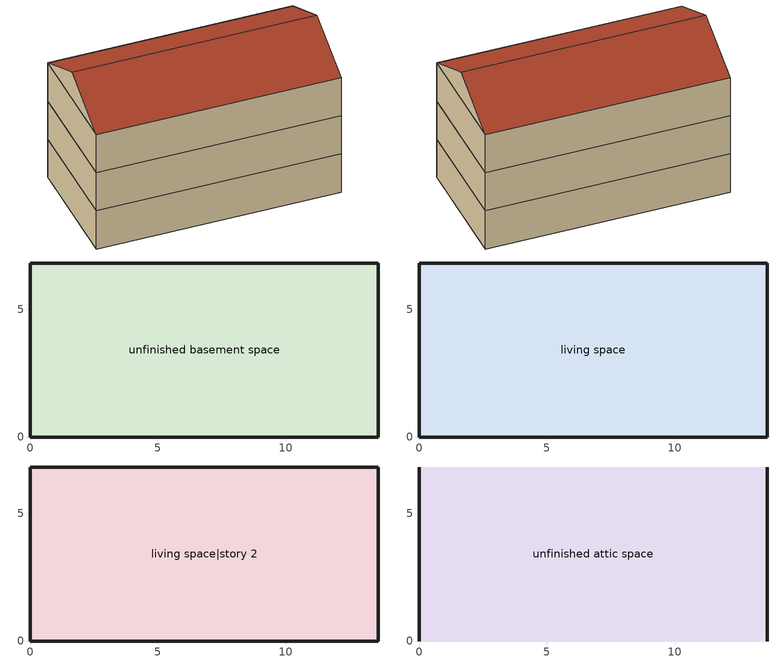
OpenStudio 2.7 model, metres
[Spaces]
unfinished basement space
 floor foundation: 0,0 0,6.82 13.63,6.82 13.63,0 z-2.44
 wall foundation: 0,6.82 0,0 13.63,0 13.63,6.82 0,6.82 z-2.44:0
living space
 floor to unfinished basement space: 0,0 0,6.82 13.63,6.82 13.63,0 z0
 wall outside: 0,6.82 0,0 13.63,0 13.63,6.82 0,6.82 z0:2.44
living space|story 2
 floor to living space: 0,0 0,6.82 13.63,6.82 13.63,0 z2.44
 wall outside: 0,6.82 0,0 13.63,0 13.63,6.82 0,6.82 z2.44:4.88
unfinished attic space
 floor to living space|story 2: 0,6.82 13.63,6.82 13.63,0 0,0 z4.88
 wall outside: 0,3.41,6.58 0,6.82,4.88 0,0,4.88; 13.63,3.41,6.58 13.63,0,4.88 13.63,6.82,4.88
 roof outside: 13.63,3.41,6.58 0,3.41,6.58 0,0,4.88 13.63,0,4.88; 0,3.41,6.58 13.63,3.41,6.58 13.63,6.82,4.88 0,6.82,4.88
[Building]
Building 1: North Axis {deg}=0; Standards Number of Stories=2; Standards Number of Above Ground Stories=2; Standards Building Type=singlefamilydetached; Standards Number of Living Units=1
[Site]
Site 1
[Material]
EMPD dummy: Roughness=Rough; Thickness {m}=0.001; Conductivity {W/m-K}=0.1; Density {kg/m3}=100; Specific Heat {J/kg-K}=100; Thermal Absorptance=0.9; Solar Absorptance=0.5; Visible Absorptance=0.1
[MaterialProperty:MoisturePenetrationDepth:Settings]
Material=EMPD dummy; Water Vapor Diffusion Resistance Factor=500; Moisture Equation Coefficient a=0.0069; Moisture Equation Coefficient b=0.9066; Moisture Equation Coefficient c=0.0404; Moisture Equation Coefficient d=22.1121; Surface Layer Penetration Depth {m}=0.1; Deep Layer Penetration Depth {m}=0; Coating Layer Thickness {m}=0; Coating Layer Water Vapor Diffusion Resistance Factor=0
[Construction]
EMPD dummy: EMPD dummy
[ThermalZone] Use Ideal Air Loads=No
living zone; unfinished attic zone; unfinished basement zone
[Sizing:Zone] Zone Cooling Design Supply Air Temperature Input Method=SupplyAirTemperature; Zone Cooling Design Supply Air Temperature {C}=14; Zone Cooling Design Supply Air Temperature Difference {deltaC}=11.11; Zone Heating Design Supply Air Temperature Input Method=SupplyAirTemperature; Zone Heating Design Supply Air Temperature {C}=40; Zone Heating Design Supply Air Temperature Difference {deltaC}=11.11; Zone Cooling Design Supply Air Humidity Ratio {kg-H2O/kg-air}=0.0085; Zone Heating Design Supply Air Humidity Ratio {kg-H2O/kg-air}=0.008; Cooling Design Air Flow Method=DesignDay; Heating Design Air Flow Method=DesignDay; Account for Dedicated Outdoor Air System=No; Dedicated Outdoor Air System Control Strategy=NeutralSupplyAir; Dedicated Outdoor Air Low Setpoint Temperature for Design {C}=autosize; Dedicated Outdoor Air High Setpoint Temperature for Design {C}=autosize
living zone; unfinished attic zone; unfinished basement zone
[Space]
Name | Space Type | Thermal Zone | Building Unit
living space; living space|story 2 | Space Type 1 | living zone | unit 1
unfinished attic space | Space Type 2 | unfinished attic zone
unfinished basement space | Space Type 3 | unfinished basement zone
[SpaceType]
Name | Standards Space Type
Space Type 1 | living
Space Type 2 | unfinished attic
Space Type 3 | unfinished basement
[BuildingUnit]
unit 1: Building Unit Type=Residential
[InternalMass:Definition] Construction=EMPD dummy; Design Level Calculation Method=SurfaceArea; Surface Area {m2}=92.903
EMPD dummy unfinished basement space; EMPD dummy unfinished attic space
[InternalMass] Multiplier=1
Name | Internal Mass Definition | Space or SpaceType
EMPD dummy unfinished basement space | EMPD dummy unfinished basement space | unfinished basement space
EMPD dummy unfinished attic space | EMPD dummy unfinished attic space | unfinished attic space
